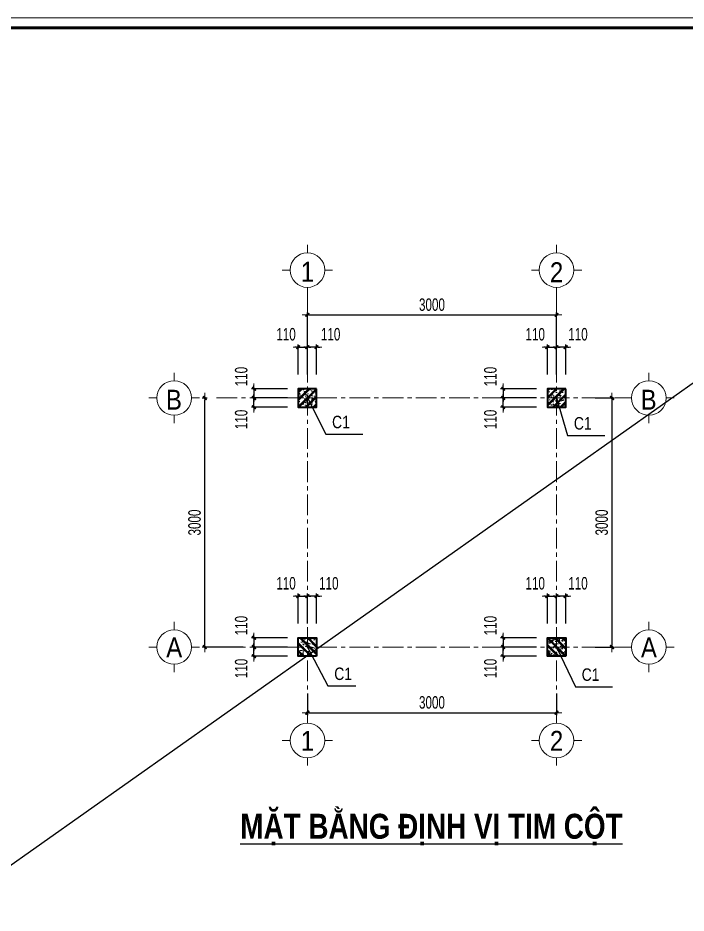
# Model space of a CAD drawing. Header units: millimetres. Extents: x 19378 to 572383, y -1120116 to -527168.
# Drawn here: x 161184 to 169229, y -559131 to -548347 of the extents above; entities that cross this region are included whole.
import ezdxf
from ezdxf.enums import TextEntityAlignment as Align

# ---------------------------------------------------------------- set-up
doc = ezdxf.new("R2010")
doc.units = ezdxf.units.MM
doc.header["$MEASUREMENT"] = 0
doc.header["$PDMODE"] = 32
doc.linetypes.add('CENTERX2', pattern=[4, 2.5, -0.5, 0.5, -0.5])
doc.linetypes.add('DASHDOT', pattern=[1, 0.5, -0.25, 0, -0.25])
doc.layers.get('Defpoints').update_dxf_attribs({"color": 1})
doc.layers.add('KCS_Plotter', color=11, linetype='Continuous', plot=False)
doc.layers.add('Khungten_LCDI', color=7, linetype='Continuous')
for name, color, linetype, lineweight in [('LC Dim', 8, 'Continuous', 18), ('LC Hatch', 252, 'Continuous', 9), ('LC ISO', 153, 'Continuous', 13), ('LC Net dam2', 6, 'Continuous', 40), ('LC Net manh', 236, 'Continuous', 5), ('LC Net thay', 7, 'Continuous', 25), ('LC Net truc', 8, 'DASHDOT', 13), ('LC Text1', 3, 'Continuous', 20), ('LC Text2', 7, 'Continuous', 25)]:
    doc.layers.add(name, color=color, linetype=linetype, lineweight=lineweight)
doc.styles.add('HOATBIF', font='hoatbif.shx', dxfattribs={"width": 0.7})
doc.styles.add('Khungten', font='VHAVAN.TTF', dxfattribs={"width": 0.9, "height": 5000})
doc.styles.add('LC 1', font='VHAVANB.TTF')
doc.styles.add('LC3', font='VHARIALB.TTF', dxfattribs={"width": 0.8})
doc.styles.add('T2', font='VHARIAL.TTF', dxfattribs={"width": 0.8})
doc.styles.add('Title', font='VHBLACK.TTF', dxfattribs={"width": 0.8})
doc.dimstyles.new('1-100(1-50)', dxfattribs={"dimscale": 50, "dimtxt": 2.5, "dimasz": 0.35, "dimexe": 0.5, "dimexo": 0, "dimgap": 0.8, "dimtad": 1, "dimdec": 0, "dimzin": 0, "dimdsep": 46, "dimtxsty": 'HOATBIF', "dimblk1": 'DOT', "dimblk2": 'DOT', "dimsah": 1, "dimcen": -1, "dimdle": 1, "dimclrd": 256, "dimclre": 256, "dimclrt": 4, "dimadec": 3, "dimazin": 2, "dimtfac": 0.333333, "dimtdec": 0, "dimtix": 1, "dimtmove": 2, "dimatfit": 3, "dimldrblk": 'DOT', "dimfxl": 1, "dimtvp": 0.833333, "dimtolj": 1, "dimtzin": 0, "dimarcsym": 0})

# ---------------------------------------------------------------- blocks, each defined once
blk = doc.blocks.new('Nha o can bo nhan vien Trung doan')
at = {"layer": 'Defpoints', "lineweight": 0}
blk.add_lwpolyline([(-1200, -14850), (-1200, 14850), (40800, 14850), (40800, -14850)], close=True, dxfattribs=at)
at = {"layer": 'Khungten_LCDI', "color": 5, "lineweight": 60}
blk.add_lwpolyline([(0, -14650), (0, 14650), (40600, 14650), (40600, -14650)], close=True, dxfattribs=at)
at = {"color": 7, "style": 'Khungten', "width": 0.8}
for tag, p in [('REVISION', (39499, -10746)), ('NGAYHT', (39576, -11636))]:
    blk.add_attdef(tag, text='', height=200, dxfattribs=at).set_placement(p, align=Align.CENTER)
at = {"layer": 'LC Text1', "style": 'Title', "width": 1.485915}
for tag, p, p2 in [('TENBANVE1', (36913, -8886), (40339, -8886)), ('TENBANVE2', (36913, -9562), (40339, -9562))]:
    blk.add_attdef(tag, text='', height=250, dxfattribs=at).set_placement(p, p2, align=Align.FIT)
at = {"layer": 'LC Text1', "style": 'Title', "width": 0.7}
blk.add_attdef('SOBANVE', text='', height=250, dxfattribs=at).set_placement((39562, -13896), align=Align.CENTER)
blk = doc.blocks.new('A$C244B5B27')
at = {"layer": 'LC Hatch'}
h = blk.add_hatch(dxfattribs=at)
h.set_pattern_fill('CHAU-01', color=256, scale=15, pattern_type=2)
h.set_pattern_definition([(50, (-1043319.22, 434015.82), (107.5890274, -9.41282), [11.25, -123.75]), (355, (-1043319.22, 434015.82), (-20.8127, 112.82882), [9, -99]), (100.4514, (-1043310.25, 434015.04), (86.776407, 103.415931), [9.561029, -105.171317]), (46.1842, (-1043319.22, 434045.82), (160.086157, -24.827852), [16.875, -185.625]), (96.6356, (-1043305.88, 434043.75), (140.199406, 146.11768), [14.341543, -157.75695]), (351.1842, (-1043319.22, 434045.82), (140.199292, 146.11779), [13.5, -148.5]), (21, (-1043304.22, 434038.32), (89.536058, -60.3928336), [11.25, -123.75]), (326, (-1043304.22, 434038.32), (36.4973, 108.772507), [9, -99]), (71.4514, (-1043296.76, 434033.29), (126.033394, 48.3795745), [9.561029, -105.171317]), (37.5, (-1043319.22, 434015.823), (1.8239783, 49.9340781), [0, -97.8, 0, -100.5, 0, -99.375]), (7.5, (-1043319.22, 434015.82), (39.4604306, 59.1617568), [0, -57.3, 0, -95.55, 0, -37.875]), (327.5, (-1043352.67, 434015.823), (80.0733654, -3.3832308), [0, -37.5, 0, -117, 0, -155.25]), (317.5, (-1043367.67, 434015.82), (87.4779254, 15.0157473), [0, -48.75, 0, -77.7, 0, -110.25]), (45, (-1043319.22, 434015.82), (-45.0780573, 45.0780573), []), (45, (-1043319.22, 434034.2), (-45.0780573, 45.0780573), [])])
h.paths.add_polyline_path([(110, 110), (-110, 110), (-110, -110), (110, -110)])
at = {"layer": 'LC Net dam2'}
blk.add_lwpolyline([(-110, -110), (110, -110), (110, 110), (-110, 110)], close=True, dxfattribs=at)
blk = doc.blocks.new('DOT')
at = {"layer": 'LC Dim'}
blk.add_line((-3, 0), (3, 0), dxfattribs=at)
at = {"layer": 'LC Dim', "color": 4}
blk.add_line((-1, -1), (1, 1), dxfattribs=at)
blk.add_lwpolyline([(0.5, 1), (-1, -0.5), (-0.5, -1), (1, 0.5)], close=True, dxfattribs=at)
blk = doc.blocks.new('*D49')
at = {"layer": 'Defpoints', "color": 0, "ltscale": 500, "transparency": 16777216}
for p in [(164669, -552313), (164669, -552641), (164779, -552641)]:
    blk.add_point(p, dxfattribs=at)
at = {"layer": 'LC Dim', "lineweight": -2, "ltscale": 500, "transparency": 16777216}
for p, q in [((164648, -552313), (164627, -552313)), ((164669, -552641), (164669, -552283)), ((164779, -552313), (164669, -552313)), ((164779, -552641), (164779, -552283)), ((164800, -552313), (164821, -552313))]:
    blk.add_line(p, q, dxfattribs=at)
at = {"layer": 'LC Dim', "lineweight": -2, "ltscale": 500, "transparency": 16777216, "xscale": 21, "yscale": 21, "zscale": 21}
blk.add_blockref('DOT', (164669, -552313), dxfattribs=at)
at = {"layer": 'LC Dim', "lineweight": -2, "ltscale": 500, "transparency": 16777216, "xscale": 21, "yscale": 21, "zscale": 21, "rotation": 180}
blk.add_blockref('DOT', (164779, -552313), dxfattribs=at)
at = {"layer": 'LC Dim', "color": 4, "ltscale": 500, "transparency": 16777216, "insert": (164949, -552159), "char_height": 150, "attachment_point": 5, "style": 'HOATBIF'}
blk.add_mtext('\\A1;110', dxfattribs=at)
blk = doc.blocks.new('_Dot')
at = {"color": 0, "linetype": 'ByBlock', "lineweight": -2}
blk.add_line((-0.5, 0), (-1, 0), dxfattribs=at)
at = {"color": 0, "linetype": 'ByBlock', "const_width": 0.5}
blk.add_lwpolyline([(-0.25, 0, 1), (0.25, 0, 1)], format="xyb", close=True, dxfattribs=at)
blk = doc.blocks.new('*D50')
at = {"layer": 'Defpoints', "color": 0, "ltscale": 500, "transparency": 16777216}
for p in [(164669, -552313), (164559, -552641), (164669, -552641)]:
    blk.add_point(p, dxfattribs=at)
at = {"layer": 'LC Dim', "lineweight": -2, "ltscale": 500, "transparency": 16777216}
for p, q in [((164538, -552313), (164517, -552313)), ((164559, -552641), (164559, -552283)), ((164559, -552313), (164669, -552313)), ((164669, -552641), (164669, -552283)), ((164690, -552313), (164711, -552313))]:
    blk.add_line(p, q, dxfattribs=at)
at = {"layer": 'LC Dim', "lineweight": -2, "ltscale": 500, "transparency": 16777216, "xscale": 21, "yscale": 21, "zscale": 21}
blk.add_blockref('DOT', (164559, -552313), dxfattribs=at)
at = {"layer": 'LC Dim', "lineweight": -2, "ltscale": 500, "transparency": 16777216, "xscale": 21, "yscale": 21, "zscale": 21, "rotation": 180}
blk.add_blockref('DOT', (164669, -552313), dxfattribs=at)
at = {"layer": 'LC Dim', "color": 4, "ltscale": 500, "transparency": 16777216, "insert": (164412, -552159), "char_height": 150, "attachment_point": 5, "style": 'HOATBIF'}
blk.add_mtext('\\A1;110', dxfattribs=at)
blk = doc.blocks.new('*D51')
at = {"layer": 'Defpoints', "color": 0, "ltscale": 500, "transparency": 16777216}
for p in [(164026, -552926), (164429, -552926), (164429, -553036)]:
    blk.add_point(p, dxfattribs=at)
at = {"layer": 'LC Dim', "lineweight": -2, "ltscale": 500, "transparency": 16777216}
for p, q in [((164026, -552905), (164026, -552884)), ((164429, -552926), (163996, -552926)), ((164026, -553036), (164026, -552926)), ((164429, -553036), (163996, -553036)), ((164026, -553057), (164026, -553078))]:
    blk.add_line(p, q, dxfattribs=at)
at = {"layer": 'LC Dim', "lineweight": -2, "ltscale": 500, "transparency": 16777216, "xscale": 21, "yscale": 21, "zscale": 21}
for p, rotation in [((164026, -552926), 270), ((164026, -553036), 90)]:
    blk.add_blockref('DOT', p, dxfattribs=dict(at, rotation=rotation))
at = {"layer": 'LC Dim', "color": 4, "ltscale": 500, "transparency": 16777216, "insert": (163873, -553184), "char_height": 150, "attachment_point": 5, "rotation": 90, "style": 'HOATBIF'}
blk.add_mtext('\\A1;110', dxfattribs=at)
blk = doc.blocks.new('*D52')
at = {"layer": 'Defpoints', "color": 0, "ltscale": 500, "transparency": 16777216}
for p in [(164429, -552816), (164026, -552926), (164429, -552926)]:
    blk.add_point(p, dxfattribs=at)
at = {"layer": 'LC Dim', "lineweight": -2, "ltscale": 500, "transparency": 16777216}
for p, q in [((164026, -552795), (164026, -552774)), ((164429, -552816), (163996, -552816)), ((164026, -552816), (164026, -552926)), ((164429, -552926), (163996, -552926)), ((164026, -552947), (164026, -552968))]:
    blk.add_line(p, q, dxfattribs=at)
at = {"layer": 'LC Dim', "lineweight": -2, "ltscale": 500, "transparency": 16777216, "xscale": 21, "yscale": 21, "zscale": 21}
for p, rotation in [((164026, -552816), 270), ((164026, -552926), 90)]:
    blk.add_blockref('DOT', p, dxfattribs=dict(at, rotation=rotation))
at = {"layer": 'LC Dim', "color": 4, "ltscale": 500, "transparency": 16777216, "insert": (163873, -552668), "char_height": 150, "attachment_point": 5, "rotation": 90, "style": 'HOATBIF'}
blk.add_mtext('\\A1;110', dxfattribs=at)
blk = doc.blocks.new('*D53')
at = {"layer": 'Defpoints', "color": 0, "ltscale": 500, "transparency": 16777216}
for p in [(167669, -552313), (167669, -552641), (167779, -552641)]:
    blk.add_point(p, dxfattribs=at)
at = {"layer": 'LC Dim', "lineweight": -2, "ltscale": 500, "transparency": 16777216}
for p, q in [((167648, -552313), (167627, -552313)), ((167669, -552641), (167669, -552283)), ((167779, -552313), (167669, -552313)), ((167779, -552641), (167779, -552283)), ((167800, -552313), (167821, -552313))]:
    blk.add_line(p, q, dxfattribs=at)
at = {"layer": 'LC Dim', "lineweight": -2, "ltscale": 500, "transparency": 16777216, "xscale": 21, "yscale": 21, "zscale": 21}
blk.add_blockref('DOT', (167669, -552313), dxfattribs=at)
at = {"layer": 'LC Dim', "lineweight": -2, "ltscale": 500, "transparency": 16777216, "xscale": 21, "yscale": 21, "zscale": 21, "rotation": 180}
blk.add_blockref('DOT', (167779, -552313), dxfattribs=at)
at = {"layer": 'LC Dim', "color": 4, "ltscale": 500, "transparency": 16777216, "insert": (167927, -552159), "char_height": 150, "attachment_point": 5, "style": 'HOATBIF'}
blk.add_mtext('\\A1;110', dxfattribs=at)
blk = doc.blocks.new('*D54')
at = {"layer": 'Defpoints', "color": 0, "ltscale": 500, "transparency": 16777216}
for p in [(167669, -552313), (167559, -552641), (167669, -552641)]:
    blk.add_point(p, dxfattribs=at)
at = {"layer": 'LC Dim', "lineweight": -2, "ltscale": 500, "transparency": 16777216}
for p, q in [((167538, -552313), (167517, -552313)), ((167559, -552641), (167559, -552283)), ((167559, -552313), (167669, -552313)), ((167669, -552641), (167669, -552283)), ((167690, -552313), (167711, -552313))]:
    blk.add_line(p, q, dxfattribs=at)
at = {"layer": 'LC Dim', "lineweight": -2, "ltscale": 500, "transparency": 16777216, "xscale": 21, "yscale": 21, "zscale": 21}
blk.add_blockref('DOT', (167559, -552313), dxfattribs=at)
at = {"layer": 'LC Dim', "lineweight": -2, "ltscale": 500, "transparency": 16777216, "xscale": 21, "yscale": 21, "zscale": 21, "rotation": 180}
blk.add_blockref('DOT', (167669, -552313), dxfattribs=at)
at = {"layer": 'LC Dim', "color": 4, "ltscale": 500, "transparency": 16777216, "insert": (167412, -552159), "char_height": 150, "attachment_point": 5, "style": 'HOATBIF'}
blk.add_mtext('\\A1;110', dxfattribs=at)
blk = doc.blocks.new('*D55')
at = {"layer": 'Defpoints', "color": 0, "ltscale": 500, "transparency": 16777216}
for p in [(167026, -552926), (167429, -552926), (167429, -553036)]:
    blk.add_point(p, dxfattribs=at)
at = {"layer": 'LC Dim', "lineweight": -2, "ltscale": 500, "transparency": 16777216}
for p, q in [((167026, -552905), (167026, -552884)), ((167429, -552926), (166996, -552926)), ((167026, -553036), (167026, -552926)), ((167429, -553036), (166996, -553036)), ((167026, -553057), (167026, -553078))]:
    blk.add_line(p, q, dxfattribs=at)
at = {"layer": 'LC Dim', "lineweight": -2, "ltscale": 500, "transparency": 16777216, "xscale": 21, "yscale": 21, "zscale": 21}
for p, rotation in [((167026, -552926), 270), ((167026, -553036), 90)]:
    blk.add_blockref('DOT', p, dxfattribs=dict(at, rotation=rotation))
at = {"layer": 'LC Dim', "color": 4, "ltscale": 500, "transparency": 16777216, "insert": (166873, -553184), "char_height": 150, "attachment_point": 5, "rotation": 90, "style": 'HOATBIF'}
blk.add_mtext('\\A1;110', dxfattribs=at)
blk = doc.blocks.new('*D56')
at = {"layer": 'Defpoints', "color": 0, "ltscale": 500, "transparency": 16777216}
for p in [(167429, -552816), (167026, -552926), (167429, -552926)]:
    blk.add_point(p, dxfattribs=at)
at = {"layer": 'LC Dim', "lineweight": -2, "ltscale": 500, "transparency": 16777216}
for p, q in [((167026, -552795), (167026, -552774)), ((167429, -552816), (166996, -552816)), ((167026, -552816), (167026, -552926)), ((167429, -552926), (166996, -552926)), ((167026, -552947), (167026, -552968))]:
    blk.add_line(p, q, dxfattribs=at)
at = {"layer": 'LC Dim', "lineweight": -2, "ltscale": 500, "transparency": 16777216, "xscale": 21, "yscale": 21, "zscale": 21}
for p, rotation in [((167026, -552816), 270), ((167026, -552926), 90)]:
    blk.add_blockref('DOT', p, dxfattribs=dict(at, rotation=rotation))
at = {"layer": 'LC Dim', "color": 4, "ltscale": 500, "transparency": 16777216, "insert": (166873, -552668), "char_height": 150, "attachment_point": 5, "rotation": 90, "style": 'HOATBIF'}
blk.add_mtext('\\A1;110', dxfattribs=at)
blk = doc.blocks.new('*D57')
at = {"layer": 'Defpoints', "color": 0, "ltscale": 500, "transparency": 16777216}
for p in [(167669, -555313), (167669, -555641), (167779, -555641)]:
    blk.add_point(p, dxfattribs=at)
at = {"layer": 'LC Dim', "lineweight": -2, "ltscale": 500, "transparency": 16777216}
for p, q in [((167648, -555313), (167627, -555313)), ((167669, -555641), (167669, -555283)), ((167779, -555313), (167669, -555313)), ((167779, -555641), (167779, -555283)), ((167800, -555313), (167821, -555313))]:
    blk.add_line(p, q, dxfattribs=at)
at = {"layer": 'LC Dim', "lineweight": -2, "ltscale": 500, "transparency": 16777216, "xscale": 21, "yscale": 21, "zscale": 21}
blk.add_blockref('DOT', (167669, -555313), dxfattribs=at)
at = {"layer": 'LC Dim', "lineweight": -2, "ltscale": 500, "transparency": 16777216, "xscale": 21, "yscale": 21, "zscale": 21, "rotation": 180}
blk.add_blockref('DOT', (167779, -555313), dxfattribs=at)
at = {"layer": 'LC Dim', "color": 4, "ltscale": 500, "transparency": 16777216, "insert": (167927, -555159), "char_height": 150, "attachment_point": 5, "style": 'HOATBIF'}
blk.add_mtext('\\A1;110', dxfattribs=at)
blk = doc.blocks.new('*D58')
at = {"layer": 'Defpoints', "color": 0, "ltscale": 500, "transparency": 16777216}
for p in [(167669, -555313), (167559, -555641), (167669, -555641)]:
    blk.add_point(p, dxfattribs=at)
at = {"layer": 'LC Dim', "lineweight": -2, "ltscale": 500, "transparency": 16777216}
for p, q in [((167538, -555313), (167517, -555313)), ((167559, -555641), (167559, -555283)), ((167559, -555313), (167669, -555313)), ((167669, -555641), (167669, -555283)), ((167690, -555313), (167711, -555313))]:
    blk.add_line(p, q, dxfattribs=at)
at = {"layer": 'LC Dim', "lineweight": -2, "ltscale": 500, "transparency": 16777216, "xscale": 21, "yscale": 21, "zscale": 21}
blk.add_blockref('DOT', (167559, -555313), dxfattribs=at)
at = {"layer": 'LC Dim', "lineweight": -2, "ltscale": 500, "transparency": 16777216, "xscale": 21, "yscale": 21, "zscale": 21, "rotation": 180}
blk.add_blockref('DOT', (167669, -555313), dxfattribs=at)
at = {"layer": 'LC Dim', "color": 4, "ltscale": 500, "transparency": 16777216, "insert": (167412, -555159), "char_height": 150, "attachment_point": 5, "style": 'HOATBIF'}
blk.add_mtext('\\A1;110', dxfattribs=at)
blk = doc.blocks.new('*D59')
at = {"layer": 'Defpoints', "color": 0, "ltscale": 500, "transparency": 16777216}
for p in [(167026, -555926), (167429, -555926), (167429, -556036)]:
    blk.add_point(p, dxfattribs=at)
at = {"layer": 'LC Dim', "lineweight": -2, "ltscale": 500, "transparency": 16777216}
for p, q in [((167026, -555905), (167026, -555884)), ((167429, -555926), (166996, -555926)), ((167026, -556036), (167026, -555926)), ((167429, -556036), (166996, -556036)), ((167026, -556057), (167026, -556078))]:
    blk.add_line(p, q, dxfattribs=at)
at = {"layer": 'LC Dim', "lineweight": -2, "ltscale": 500, "transparency": 16777216, "xscale": 21, "yscale": 21, "zscale": 21}
for p, rotation in [((167026, -555926), 270), ((167026, -556036), 90)]:
    blk.add_blockref('DOT', p, dxfattribs=dict(at, rotation=rotation))
at = {"layer": 'LC Dim', "color": 4, "ltscale": 500, "transparency": 16777216, "insert": (166873, -556184), "char_height": 150, "attachment_point": 5, "rotation": 90, "style": 'HOATBIF'}
blk.add_mtext('\\A1;110', dxfattribs=at)
blk = doc.blocks.new('*D60')
at = {"layer": 'Defpoints', "color": 0, "ltscale": 500, "transparency": 16777216}
for p in [(167429, -555816), (167026, -555926), (167429, -555926)]:
    blk.add_point(p, dxfattribs=at)
at = {"layer": 'LC Dim', "lineweight": -2, "ltscale": 500, "transparency": 16777216}
for p, q in [((167026, -555795), (167026, -555774)), ((167429, -555816), (166996, -555816)), ((167026, -555816), (167026, -555926)), ((167429, -555926), (166996, -555926)), ((167026, -555947), (167026, -555968))]:
    blk.add_line(p, q, dxfattribs=at)
at = {"layer": 'LC Dim', "lineweight": -2, "ltscale": 500, "transparency": 16777216, "xscale": 21, "yscale": 21, "zscale": 21}
for p, rotation in [((167026, -555816), 270), ((167026, -555926), 90)]:
    blk.add_blockref('DOT', p, dxfattribs=dict(at, rotation=rotation))
at = {"layer": 'LC Dim', "color": 4, "ltscale": 500, "transparency": 16777216, "insert": (166873, -555668), "char_height": 150, "attachment_point": 5, "rotation": 90, "style": 'HOATBIF'}
blk.add_mtext('\\A1;110', dxfattribs=at)
blk = doc.blocks.new('*D61')
at = {"layer": 'Defpoints', "color": 0, "ltscale": 500, "transparency": 16777216}
for p in [(164669, -555313), (164669, -555641), (164779, -555641)]:
    blk.add_point(p, dxfattribs=at)
at = {"layer": 'LC Dim', "lineweight": -2, "ltscale": 500, "transparency": 16777216}
for p, q in [((164648, -555313), (164627, -555313)), ((164669, -555641), (164669, -555283)), ((164779, -555313), (164669, -555313)), ((164779, -555641), (164779, -555283)), ((164800, -555313), (164821, -555313))]:
    blk.add_line(p, q, dxfattribs=at)
at = {"layer": 'LC Dim', "lineweight": -2, "ltscale": 500, "transparency": 16777216, "xscale": 21, "yscale": 21, "zscale": 21}
blk.add_blockref('DOT', (164669, -555313), dxfattribs=at)
at = {"layer": 'LC Dim', "lineweight": -2, "ltscale": 500, "transparency": 16777216, "xscale": 21, "yscale": 21, "zscale": 21, "rotation": 180}
blk.add_blockref('DOT', (164779, -555313), dxfattribs=at)
at = {"layer": 'LC Dim', "color": 4, "ltscale": 500, "transparency": 16777216, "insert": (164927, -555159), "char_height": 150, "attachment_point": 5, "style": 'HOATBIF'}
blk.add_mtext('\\A1;110', dxfattribs=at)
blk = doc.blocks.new('*D62')
at = {"layer": 'Defpoints', "color": 0, "ltscale": 500, "transparency": 16777216}
for p in [(164669, -555313), (164559, -555641), (164669, -555641)]:
    blk.add_point(p, dxfattribs=at)
at = {"layer": 'LC Dim', "lineweight": -2, "ltscale": 500, "transparency": 16777216}
for p, q in [((164538, -555313), (164517, -555313)), ((164559, -555641), (164559, -555283)), ((164559, -555313), (164669, -555313)), ((164669, -555641), (164669, -555283)), ((164690, -555313), (164711, -555313))]:
    blk.add_line(p, q, dxfattribs=at)
at = {"layer": 'LC Dim', "lineweight": -2, "ltscale": 500, "transparency": 16777216, "xscale": 21, "yscale": 21, "zscale": 21}
blk.add_blockref('DOT', (164559, -555313), dxfattribs=at)
at = {"layer": 'LC Dim', "lineweight": -2, "ltscale": 500, "transparency": 16777216, "xscale": 21, "yscale": 21, "zscale": 21, "rotation": 180}
blk.add_blockref('DOT', (164669, -555313), dxfattribs=at)
at = {"layer": 'LC Dim', "color": 4, "ltscale": 500, "transparency": 16777216, "insert": (164412, -555159), "char_height": 150, "attachment_point": 5, "style": 'HOATBIF'}
blk.add_mtext('\\A1;110', dxfattribs=at)
blk = doc.blocks.new('*D63')
at = {"layer": 'Defpoints', "color": 0, "ltscale": 500, "transparency": 16777216}
for p in [(164026, -555926), (164429, -555926), (164429, -556036)]:
    blk.add_point(p, dxfattribs=at)
at = {"layer": 'LC Dim', "lineweight": -2, "ltscale": 500, "transparency": 16777216}
for p, q in [((164026, -555905), (164026, -555884)), ((164429, -555926), (163996, -555926)), ((164026, -556036), (164026, -555926)), ((164429, -556036), (163996, -556036)), ((164026, -556057), (164026, -556078))]:
    blk.add_line(p, q, dxfattribs=at)
at = {"layer": 'LC Dim', "lineweight": -2, "ltscale": 500, "transparency": 16777216, "xscale": 21, "yscale": 21, "zscale": 21}
for p, rotation in [((164026, -555926), 270), ((164026, -556036), 90)]:
    blk.add_blockref('DOT', p, dxfattribs=dict(at, rotation=rotation))
at = {"layer": 'LC Dim', "color": 4, "ltscale": 500, "transparency": 16777216, "insert": (163873, -556184), "char_height": 150, "attachment_point": 5, "rotation": 90, "style": 'HOATBIF'}
blk.add_mtext('\\A1;110', dxfattribs=at)
blk = doc.blocks.new('*D64')
at = {"layer": 'Defpoints', "color": 0, "ltscale": 500, "transparency": 16777216}
for p in [(164429, -555816), (164026, -555926), (164429, -555926)]:
    blk.add_point(p, dxfattribs=at)
at = {"layer": 'LC Dim', "lineweight": -2, "ltscale": 500, "transparency": 16777216}
for p, q in [((164026, -555795), (164026, -555774)), ((164429, -555816), (163996, -555816)), ((164026, -555816), (164026, -555926)), ((164429, -555926), (163996, -555926)), ((164026, -555947), (164026, -555968))]:
    blk.add_line(p, q, dxfattribs=at)
at = {"layer": 'LC Dim', "lineweight": -2, "ltscale": 500, "transparency": 16777216, "xscale": 21, "yscale": 21, "zscale": 21}
for p, rotation in [((164026, -555816), 270), ((164026, -555926), 90)]:
    blk.add_blockref('DOT', p, dxfattribs=dict(at, rotation=rotation))
at = {"layer": 'LC Dim', "color": 4, "ltscale": 500, "transparency": 16777216, "insert": (163873, -555668), "char_height": 150, "attachment_point": 5, "rotation": 90, "style": 'HOATBIF'}
blk.add_mtext('\\A1;110', dxfattribs=at)
blk = doc.blocks.new('TIEUDE1')
at = {"layer": 'LC Text2', "color": 7, "style": 'LC 1'}
blk.add_attdef('TIªU§Ò', text='', height=5, dxfattribs=at).set_placement((0, 0), align=Align.BOTTOM_CENTER)
blk.add_attdef('TL', text='', height=3, dxfattribs=at).set_placement((0, -2), align=Align.TOP_CENTER)
blk = doc.blocks.new('*D169')
at = {"layer": 'Defpoints', "color": 0, "ltscale": 500, "transparency": 16777216}
for p in [(164669, -556485), (167669, -556485), (167669, -556717)]:
    blk.add_point(p, dxfattribs=at)
at = {"layer": 'LC Dim', "lineweight": -2, "ltscale": 500, "transparency": 16777216}
for p, q in [((164669, -556485), (164669, -556747)), ((167669, -556485), (167669, -556747)), ((164690, -556717), (167648, -556717))]:
    blk.add_line(p, q, dxfattribs=at)
at = {"layer": 'LC Dim', "lineweight": -2, "ltscale": 500, "transparency": 16777216, "xscale": 21, "yscale": 21, "zscale": 21, "rotation": 180}
blk.add_blockref('DOT', (164669, -556717), dxfattribs=at)
at = {"layer": 'LC Dim', "lineweight": -2, "ltscale": 500, "transparency": 16777216, "xscale": 21, "yscale": 21, "zscale": 21}
blk.add_blockref('DOT', (167669, -556717), dxfattribs=at)
at = {"layer": 'LC Dim', "color": 4, "ltscale": 500, "transparency": 16777216, "insert": (166169, -556594), "char_height": 150, "attachment_point": 5, "style": 'HOATBIF'}
blk.add_mtext('\\A1;3000', dxfattribs=at)
blk = doc.blocks.new('TTRUC')
at = {"layer": 'LC ISO'}
for p, q in [((0, 6.95), (0, 10.13)), ((-6.95, 0), (-10.13, 0)), ((6.95, 0), (10.13, 0)), ((0, -6.95), (0, -10.13))]:
    blk.add_line(p, q, dxfattribs=at)
at = {"layer": 'LC Net manh'}
blk.add_circle((0, 0), 6.95, dxfattribs=at)
blk = doc.blocks.new('*D170')
at = {"layer": 'Defpoints', "color": 0, "ltscale": 500, "transparency": 16777216}
for p in [(163404, -552926), (163434, -552926), (163896, -555926)]:
    blk.add_point(p, dxfattribs=at)
at = {"layer": 'LC Dim', "lineweight": -2, "ltscale": 500, "transparency": 16777216}
for p, q in [((163404, -552926), (163464, -552926)), ((163434, -555905), (163434, -552947)), ((163896, -555926), (163404, -555926))]:
    blk.add_line(p, q, dxfattribs=at)
at = {"layer": 'LC Dim', "lineweight": -2, "ltscale": 500, "transparency": 16777216, "xscale": 21, "yscale": 21, "zscale": 21}
for p, rotation in [((163434, -552926), 90), ((163434, -555926), 270)]:
    blk.add_blockref('DOT', p, dxfattribs=dict(at, rotation=rotation))
at = {"layer": 'LC Dim', "color": 4, "ltscale": 500, "transparency": 16777216, "insert": (163311, -554426), "char_height": 150, "attachment_point": 5, "rotation": 90, "style": 'HOATBIF'}
blk.add_mtext('\\A1;3000', dxfattribs=at)
blk = doc.blocks.new('*D188')
at = {"layer": 'Defpoints', "color": 0, "ltscale": 500, "transparency": 16777216}
for p in [(167669, -551925), (164669, -552458, 0), (167669, -552458, 0)]:
    blk.add_point(p, dxfattribs=at)
at = {"layer": 'LC Dim', "lineweight": -2, "ltscale": 500, "transparency": 16777216}
for p, q in [((164669, -552458), (164669, -551895)), ((167669, -552458), (167669, -551895)), ((164690, -551925), (167648, -551925))]:
    blk.add_line(p, q, dxfattribs=at)
at = {"layer": 'LC Dim', "lineweight": -2, "ltscale": 500, "transparency": 16777216, "xscale": 21, "yscale": 21, "zscale": 21, "rotation": 180}
blk.add_blockref('DOT', (164669, -551925), dxfattribs=at)
at = {"layer": 'LC Dim', "lineweight": -2, "ltscale": 500, "transparency": 16777216, "xscale": 21, "yscale": 21, "zscale": 21}
blk.add_blockref('DOT', (167669, -551925), dxfattribs=at)
at = {"layer": 'LC Dim', "color": 4, "ltscale": 500, "transparency": 16777216, "insert": (166169, -551802), "char_height": 150, "attachment_point": 5, "style": 'HOATBIF'}
blk.add_mtext('\\A1;3000', dxfattribs=at)
blk = doc.blocks.new('*D189')
at = {"layer": 'Defpoints', "color": 0, "ltscale": 500, "transparency": 16777216}
for p in [(168134, -552926), (168134, -555926), (168336, -555926)]:
    blk.add_point(p, dxfattribs=at)
at = {"layer": 'LC Dim', "lineweight": -2, "ltscale": 500, "transparency": 16777216}
for p, q in [((168134, -552926), (168366, -552926)), ((168336, -552947), (168336, -555905)), ((168134, -555926), (168366, -555926))]:
    blk.add_line(p, q, dxfattribs=at)
at = {"layer": 'LC Dim', "lineweight": -2, "ltscale": 500, "transparency": 16777216, "xscale": 21, "yscale": 21, "zscale": 21}
for p, rotation in [((168336, -552926), 90), ((168336, -555926), 270)]:
    blk.add_blockref('DOT', p, dxfattribs=dict(at, rotation=rotation))
at = {"layer": 'LC Dim', "color": 4, "ltscale": 500, "transparency": 16777216, "insert": (168213, -554426), "char_height": 150, "attachment_point": 5, "rotation": 90, "style": 'HOATBIF'}
blk.add_mtext('\\A1;3000', dxfattribs=at)

msp = doc.modelspace()

# ---------------------------------------------------------------- linework, layer by layer
at = {"layer": 'KCS_Plotter', "ltscale": 2}
msp.add_line((175535.5, -548347.2), (150335.5, -566167.2), dxfattribs=at)
at = {"layer": 'LC Net truc', "linetype": 'CENTERX2', "ltscale": 100}
for p, q in [((164669.4, -551688.5, 0), (164669.4, -556677.8, 0)), ((167669.4, -551688.5, 0), (167669.4, -556677.8, 0)), ((163575, -552925.9, 0), (168477.2, -552925.9, 0)), ((163575, -555925.9, 0), (168477.2, -555925.9, 0))]:
    msp.add_line(p, q, dxfattribs=at)

# ---------------------------------------------------------------- block references
at = {"layer": 'LC Hatch', "rotation": 180}
for p in [(164669.4, -552925.9, 0), (167669.4, -552925.9, 0)]:
    msp.add_blockref('A$C244B5B27', p, dxfattribs=at)
at = {"layer": 'LC Hatch', "xscale": -1}
for p in [(164669.4, -555925.9, 0), (167669.4, -555925.9, 0)]:
    msp.add_blockref('A$C244B5B27', p, dxfattribs=at)
at = {"layer": 'LC ISO', "xscale": 30, "yscale": 30, "zscale": 30, "rotation": 180}
for p in [(164669.4, -551384.6, 0), (167669.4, -551384.6, 0), (163065.5, -552925.9, 0), (168781.2, -552925.9, 0)]:
    msp.add_blockref('TTRUC', p, dxfattribs=at)
at = {"layer": 'LC ISO', "xscale": 30, "yscale": 30, "zscale": 30}
for p in [(163065.5, -555925.9, 0), (168781.2, -555925.9, 0), (164669.4, -557050.8, 0), (167669.4, -557050.8, 0)]:
    msp.add_blockref('TTRUC', p, dxfattribs=at)
at = {"layer": 'LC Net thay', "xscale": 0.6, "yscale": 0.6, "zscale": 0.6}
msp.add_blockref('Nha o can bo nhan vien Trung doan', (151055.5, -557257.2, 0), dxfattribs=at)
at = {"layer": 'LC Text2'}
ref = msp.add_blockref('TIEUDE1', (166162.8, -558325.1, 0), dxfattribs=dict(at, xscale=60.95999999999999, yscale=60.95999999999999, zscale=60.95999999999999))
ref.add_attrib('TIªU§Ò', '%%UmÆt b»ng ®Þnh vÞ tim cét', dxfattribs={"color": 7, "height": 300.192, "style": 'LC3', "width": 0.8}).set_placement((166162.8, -558325.1, 0), align=Align.BOTTOM_CENTER)

# ---------------------------------------------------------------- texts
at = {"layer": 'LC Text1', "ltscale": 0.2, "style": 'LC 1', "width": 0.9}
for s, p in [('1', (164669.4, -551597.1, 0)), ('2', (167669.4, -551602.8, 0)), ('b', (163061.9, -553138.4, 0)), ('b', (168777.7, -553138.4, 0)), ('a', (163065.6, -556122.9, 0)), ('a', (168781.4, -556122.9, 0)), ('1', (164669.4, -557247.8, 0)), ('2', (167669.4, -557247.8, 0))]:
    msp.add_text(s, height=240, dxfattribs=at).set_placement(p, align=Align.BOTTOM_CENTER)
at = {"layer": 'LC Text2', "style": 'T2', "width": 0.8}
for p in [(164966.4, -553290.2, 0), (167877.6, -553306, 0), (164992.5, -556323.3, 0), (167971.8, -556333.2, 0)]:
    msp.add_text('c1', height=150, dxfattribs=at).set_placement(p)

# ---------------------------------------------------------------- dimensions: what is measured, and where the dimension line sits
at = {"layer": 'LC Dim', "ltscale": 500}
for base, p1, p2, picture, middle in [((167669.4, -551925.5), (164669.4, -552458.5, 0), (167669.4, -552458.5, 0), '*D188', (166169.4, -551802.5)), ((167669.4, -556716.9, 0), (164669.4, -556485.1, 0), (167669.4, -556485.1, 0), '*D169', (166169.4, -556593.9, 0))]:
    dim = msp.add_linear_dim(base=base, p1=p1, p2=p2, dimstyle='1-100(1-50)', override={"dimscale": 60}, dxfattribs=at)
    dim.commit()
    dim.dimension.update_dxf_attribs({"geometry": picture, "text_midpoint": middle})
for base, p1, p2, picture, middle in [((164669.4, -552313.1, 0), (164559.4, -552641.4, 0), (164669.4, -552641.4, 0), '*D50', (164411.7, -552159.3, 0)), ((167669.4, -552313.1, 0), (167559.4, -552641.4, 0), (167669.4, -552641.4, 0), '*D54', (167411.7, -552159.3, 0)), ((164669.4, -555313.1, 0), (164559.4, -555641.4, 0), (164669.4, -555641.4, 0), '*D62', (164411.7, -555159.3, 0)), ((167669.4, -555313.1, 0), (167559.4, -555641.4, 0), (167669.4, -555641.4, 0), '*D58', (167411.7, -555159.3, 0))]:
    dim = msp.add_linear_dim(base=base, p1=p1, p2=p2, dimstyle='1-100(1-50)', override={"dimscale": 60}, dxfattribs=at)
    dim.commit()
    dim.dimension.update_dxf_attribs({"geometry": picture, "text_midpoint": middle, "dimtype": 160})
for base, p1, p2, angle, picture, middle in [((164669.4, -552313.1, 0), (164779.4, -552641.4, 0), (164669.4, -552641.4, 0), 180, '*D49', (164948.9, -552159.3, 0)), ((167669.4, -552313.1, 0), (167779.4, -552641.4, 0), (167669.4, -552641.4, 0), 180, '*D53', (167927, -552159.3, 0)), ((164026.3, -552925.9, 0), (164429, -552815.9, 0), (164429, -552925.9, 0), 270, '*D52', (163872.6, -552668.3, 0)), ((167026.3, -552925.9, 0), (167429, -552815.9, 0), (167429, -552925.9, 0), 270, '*D56', (166872.6, -552668.3, 0)), ((164026.3, -552925.9, 0), (164429, -553035.9, 0), (164429, -552925.9, 0), 90, '*D51', (163872.6, -553183.6, 0)), ((167026.3, -552925.9, 0), (167429, -553035.9, 0), (167429, -552925.9, 0), 90, '*D55', (166872.6, -553183.6, 0)), ((164669.4, -555313.1, 0), (164779.4, -555641.4, 0), (164669.4, -555641.4, 0), 180, '*D61', (164927, -555159.3, 0)), ((167669.4, -555313.1, 0), (167779.4, -555641.4, 0), (167669.4, -555641.4, 0), 180, '*D57', (167927, -555159.3, 0)), ((164026.3, -555925.9, 0), (164429, -555815.9, 0), (164429, -555925.9, 0), 270, '*D64', (163872.6, -555668.3, 0)), ((167026.3, -555925.9, 0), (167429, -555815.9, 0), (167429, -555925.9, 0), 270, '*D60', (166872.6, -555668.3, 0)), ((164026.3, -555925.9, 0), (164429, -556035.9, 0), (164429, -555925.9, 0), 90, '*D63', (163872.6, -556183.6, 0)), ((167026.3, -555925.9, 0), (167429, -556035.9, 0), (167429, -555925.9, 0), 90, '*D59', (166872.6, -556183.6, 0))]:
    dim = msp.add_linear_dim(base=base, p1=p1, p2=p2, angle=angle, dimstyle='1-100(1-50)', override={"dimscale": 60}, dxfattribs=at)
    dim.commit()
    dim.dimension.update_dxf_attribs({"geometry": picture, "text_midpoint": middle, "dimtype": 160})
for base, p1, p2, picture, middle in [((163434, -552925.9, 0), (163896.4, -555925.9, 0), (163404.4, -552925.9, 0), '*D170', (163311, -554425.9, 0)), ((168336.1, -555925.9), (168134.5, -552925.9), (168134.5, -555925.9), '*D189', (168213.1, -554425.9))]:
    dim = msp.add_linear_dim(base=base, p1=p1, p2=p2, angle=90, dimstyle='1-100(1-50)', override={"dimscale": 60}, dxfattribs=at)
    dim.commit()
    dim.dimension.update_dxf_attribs({"geometry": picture, "text_midpoint": middle})

# ---------------------------------------------------------------- leaders
for points in [[(164669.4, -552925.9, 0), (164890.7, -553361.4, 0), (165337.6, -553361.4, 0)], [(167669.4, -552925.9, 0), (167802, -553377.3, 0), (168248.9, -553377.3, 0)], [(164669.4, -555925.9, 0), (164916.8, -556394.6, 0), (165251.1, -556394.6, 0)], [(167669.4, -555925.9, 0), (167896.1, -556404.4, 0), (168343, -556404.4, 0)]]:
    msp.add_leader(points, dimstyle='1-100(1-50)', override={"dimscale": 60}, dxfattribs=at)

doc.saveas('drawing.dxf')
